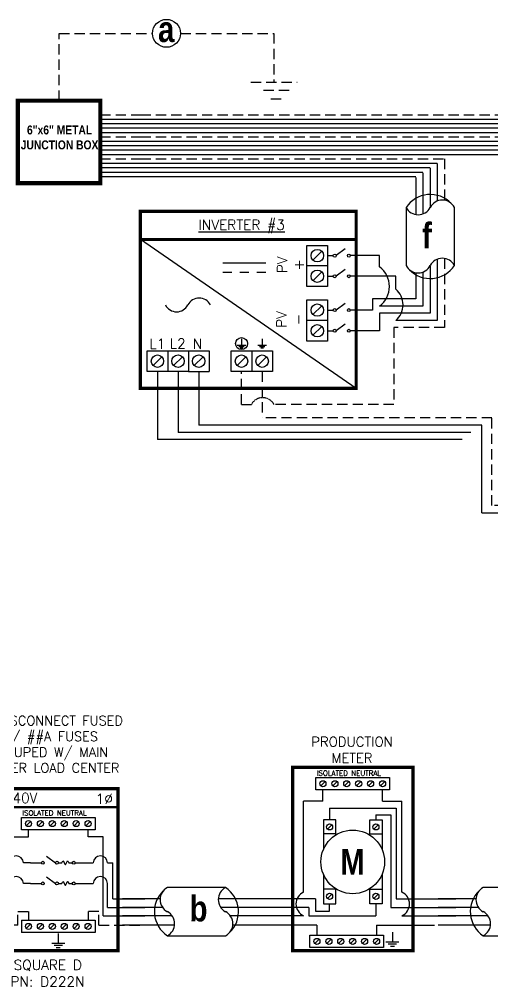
# Model space of a CAD drawing. Header units: feet. Extents: x 18740 to 19516, y 16033 to 16588.
# Drawn here: x 19077.2 to 19249.9, y 16234.6 to 16587.9 of the extents above; entities that cross this region are included whole.
import ezdxf

# ---------------------------------------------------------------- set-up
doc = ezdxf.new("R2010")
doc.units = ezdxf.units.FT
doc.header["$MEASUREMENT"] = 0
doc.linetypes.add('HIDDEN', pattern=[0.375, 0.25, -0.125])
for name, color, linetype in [('ONE LINE BLOCKS', 7, 'Continuous'), ('TABLES', 7, 'Continuous'), ('TEXT', 7, 'Continuous'), ('Z - TITLEBLOCK TXT', 7, 'Continuous')]:
    doc.layers.add(name, color=color, linetype=linetype)
doc.styles.add('ONE LINE TXT', font='techb___.ttf')
doc.styles.get("Standard").update_dxf_attribs({"font": 'simplex.shx'})

# ---------------------------------------------------------------- blocks, each defined once
blk = doc.blocks.new('M_METER PAN')
at = {"color": 253, "linetype": 'Continuous'}
for p, q in [((4.735, 8.023), (4.735, 8.748)), ((8.589, 8.023), (8.589, 8.748)), ((4.735, 8.023), (3.483, 8.023)), ((3.483, 2.136), (3.483, 8.023)), ((8.589, 8.023), (9.84, 8.023)), ((9.84, 2.136), (9.84, 8.023)), ((3.483, 0.611), (0, 0.611)), ((9.84, 0.611), (13.323, 0.611))]:
    blk.add_line(p, q, dxfattribs=at)
at = {"color": 7, "linetype": 'Continuous'}
for p, q in [((5.163, 7.563), (5.163, 6.819)), ((5.163, 7.563), (9.474, 7.563)), ((9.474, 7.563), (9.474, 1.711)), ((4.245, 1.711), (0, 1.711)), ((4.245, 1.711), (4.245, 0.898)), ((5.163, 0.898), (5.163, 1.37)), ((9.474, 1.711), (13.323, 1.711)), ((4.245, 0.898), (5.163, 0.898))]:
    blk.add_line(p, q, dxfattribs=at)
at = {"color": 10, "linetype": 'Continuous'}
for p, q in [((8.16, 7.142), (8.16, 6.819)), ((8.16, 7.142), (9.123, 7.142)), ((9.123, 7.142), (9.123, 1.149)), ((8.16, 1.37), (8.16, 0.611)), ((3.832, 1.149), (0, 1.149)), ((3.832, 1.149), (3.832, 0.611)), ((9.123, 1.149), (13.323, 1.149)), ((3.832, 0.611), (8.16, 0.611))]:
    blk.add_line(p, q, dxfattribs=at)
at = {"color": 1, "linetype": 'Continuous'}
for p, q in [((5.565, 5.899), (4.761, 5.899)), ((7.758, 5.899), (8.562, 5.899)), ((5.565, 2.326), (4.761, 2.326)), ((7.758, 2.326), (8.562, 2.326))]:
    blk.add_line(p, q, dxfattribs=at)
at = {"color": 253, "linetype": 'Continuous'}
for centre, start, end in [((3.823, 1.374), 113.9997, 246.0003), ((9.5, 1.374), 293.9997, 66.0003)]:
    blk.add_arc(centre, 0.835, start, end, dxfattribs=at)
at = {"layer": 'ONE LINE BLOCKS', "lineweight": 50, "const_width": 0.21}
blk.add_lwpolyline([(2.772, -1.647), (2.772, 10.216), (10.552, 10.216), (10.552, -1.647)], close=True, dxfattribs=at)
at = {"layer": 'TEXT', "color": 92, "linetype": 'HIDDEN', "ltscale": 15}
for p, q in [((4.347, 0), (0, 0)), ((4.347, 0), (4.347, -0.649)), ((8.201, 0), (8.201, -0.649)), ((8.201, 0), (13.323, 0))]:
    blk.add_line(p, q, dxfattribs=at)
at = {"layer": 'TEXT', "color": 92, "linetype": 'Continuous', "flags": 128}
for points in [[(9.228, -0.457), (9.227, -1.078)], [(8.812, -1.078), (9.642, -1.078)], [(9.498, -1.231), (8.956, -1.231)], [(9.354, -1.385), (9.1, -1.385)]]:
    blk.add_lwpolyline(points, dxfattribs=at)
at = {"layer": 'TEXT', "linetype": 'Continuous'}
blk.add_circle((6.662, 4.095), 2.059, dxfattribs=at)
at = {"layer": 'Z - TITLEBLOCK TXT', "color": 1, "linetype": 'Continuous'}
for p, q in [((4.275, 8.748), (4.275, 9.552)), ((4.275, 9.552), (9.049, 9.552)), ((9.049, 9.552), (9.049, 8.748)), ((9.049, 8.748), (4.275, 8.748)), ((4.761, 6.819), (4.761, 4.888)), ((5.565, 6.819), (4.761, 6.819)), ((5.565, 5.838), (5.565, 6.819)), ((7.758, 5.838), (7.758, 6.819)), ((7.758, 6.819), (8.562, 6.819)), ((8.562, 6.819), (8.562, 4.888)), ((4.761, 3.301), (4.761, 1.37)), ((8.562, 3.301), (8.562, 1.37)), ((5.565, 1.37), (5.565, 2.351)), ((7.758, 1.37), (7.758, 2.351)), ((4.761, 1.37), (5.565, 1.37)), ((8.562, 1.37), (7.758, 1.37)), ((3.887, -1.453), (3.887, -0.649)), ((3.887, -0.649), (8.661, -0.649)), ((8.661, -0.649), (8.661, -1.453)), ((8.661, -1.453), (3.887, -1.453))]:
    blk.add_line(p, q, dxfattribs=at)
at = {"layer": 'Z - TITLEBLOCK TXT', "color": 4, "linetype": 'Continuous'}
for p, q in [((4.874, 9.29), (4.596, 9.011)), ((5.645, 9.29), (5.366, 9.011)), ((6.416, 9.29), (6.137, 9.011)), ((7.186, 9.29), (6.908, 9.011)), ((7.957, 9.29), (7.679, 9.011)), ((8.728, 9.29), (8.449, 9.011)), ((5.303, 6.499), (5.024, 6.22)), ((8.299, 6.499), (8.021, 6.22)), ((5.303, 2.005), (5.024, 1.727)), ((8.299, 2.005), (8.021, 1.727)), ((4.486, -0.912), (4.208, -1.19)), ((5.257, -0.912), (4.978, -1.19)), ((6.028, -0.912), (5.749, -1.19)), ((6.798, -0.912), (6.52, -1.19)), ((7.569, -0.912), (7.291, -1.19)), ((8.34, -0.912), (8.061, -1.19))]:
    blk.add_line(p, q, dxfattribs=at)
for centre in [(4.735, 9.15), (5.506, 9.15), (6.276, 9.15), (7.047, 9.15), (7.818, 9.15), (8.589, 9.15), (5.163, 6.359), (8.16, 6.359), (5.163, 1.866), (8.16, 1.866), (4.347, -1.051), (5.118, -1.051), (5.888, -1.051), (6.659, -1.051), (7.43, -1.051), (8.201, -1.051)]:
    blk.add_circle(centre, 0.197, dxfattribs=at)
at = {"layer": 'TABLES', "color": 4, "linetype": 'Continuous'}
blk.add_text('ISOLATED NEUTRAL', height=0.33207, dxfattribs=at).set_placement((4.339, 9.669))
at = {"layer": 'TEXT', "color": 1, "insert": (6.613, 11.342), "char_height": 0.62775, "attachment_point": 5}
blk.add_mtext_dynamic_manual_height_columns('PRODUCTION METER', width=1.32031, gutter_width=7.17, heights=[0], dxfattribs=at)
at = {"layer": 'Z - TITLEBLOCK TXT', "color": 253, "linetype": 'Continuous', "style": 'ONE LINE TXT'}
blk.add_text('M', height=1.662, dxfattribs=at).set_placement((5.854, 3.259))
blk = doc.blocks.new('*U21')
at = {"color": 0}
blk.add_blockref('M_METER PAN', (0, 0), dxfattribs=at)
blk = doc.blocks.new('M_MAIN DISCONNECT')
at = {"color": 253, "linetype": 'Continuous'}
for p, q in [((10.94, -17.67), (10.94, -15.06)), ((32.69, -17.67), (32.69, -15.06)), ((5.45, -46.43), (5.45, -17.67)), ((5.45, -17.67), (10.94, -17.67)), ((38.18, -17.67), (32.69, -17.67)), ((38.18, -46.43), (38.18, -17.67)), ((5.45, -46.43), (-9.78, -46.43)), ((38.18, -46.43), (53.41, -46.43))]:
    blk.add_line(p, q, dxfattribs=at)
at = {"color": 7, "linetype": 'Continuous'}
for p, q in [((1.95, -40.22), (1.95, -27.1)), ((3.81, -27.1), (1.95, -27.1)), ((11.72, -27.1), (9.09, -27.1)), ((31.91, -27.1), (34.54, -27.1)), ((39.82, -27.1), (41.69, -27.1)), ((41.69, -40.22), (41.69, -27.1)), ((1.95, -40.22), (-9.78, -40.22)), ((41.69, -40.22), (53.41, -40.22))]:
    blk.add_line(p, q, dxfattribs=at)
at = {"color": 1, "linetype": 'Continuous'}
for p, q in [((21.88, -27.1), (23.12, -27.1)), ((25.67, -27.11), (26.91, -27.11)), ((21.88, -34.64), (23.12, -34.64)), ((25.67, -34.64), (26.91, -34.64))]:
    blk.add_line(p, q, dxfattribs=at)
at = {"color": 10, "linetype": 'Continuous'}
for p, q in [((3.81, -43.39), (3.81, -34.64)), ((11.72, -34.64), (9.09, -34.64)), ((31.91, -34.64), (34.54, -34.64)), ((39.82, -43.39), (39.82, -34.64)), ((3.81, -43.39), (-9.78, -43.39)), ((39.82, -43.39), (53.41, -43.39))]:
    blk.add_line(p, q, dxfattribs=at)
at = {"color": 7, "linetype": 'Continuous'}
for centre in [(6.45, -27.26), (37.18, -27.26)]:
    blk.add_arc(centre, 2.64, 3.2819, 176.7181, dxfattribs=at)
at = {"color": 10, "linetype": 'Continuous'}
for centre in [(6.45, -34.79), (37.18, -34.79)]:
    blk.add_arc(centre, 2.64, 3.2819, 176.7181, dxfattribs=at)
at = {"color": 1, "linetype": 'Continuous'}
for points in [[(23.12, -27.1), (23.5, -26.34), (24.4, -27.87), (25.22, -26.34), (25.67, -27.11)], [(23.12, -34.64), (23.5, -33.88), (24.4, -35.4), (25.22, -33.88), (25.67, -34.64)]]:
    blk.add_spline(points, degree=3, dxfattribs=at)
at = {"layer": 'ONE LINE BLOCKS', "lineweight": 50}
blk.add_line((0, -6.77), (43.61, -6.77), dxfattribs=at)
at = {"layer": 'ONE LINE BLOCKS', "lineweight": 50, "const_width": 1.19}
blk.add_lwpolyline([(0, -59.17), (0, 0), (43.61, 0), (43.61, -59.17)], close=True, dxfattribs=at)
at = {"layer": 'TEXT', "color": 92, "linetype": 'HIDDEN', "ltscale": 15}
for p, q in [((7.03, -49.88), (7.03, -44.94)), ((7.03, -44.94), (10.94, -44.94)), ((10.94, -44.94), (10.94, -48.08)), ((36.6, -44.94), (32.69, -44.94)), ((32.69, -44.94), (32.69, -48.08)), ((36.6, -49.88), (36.6, -44.94)), ((7.03, -49.88), (-9.78, -49.88)), ((36.6, -49.88), (53.41, -49.88))]:
    blk.add_line(p, q, dxfattribs=at)
at = {"layer": 'TEXT', "color": 92, "linetype": 'Continuous', "flags": 128}
for points in [[(21.82, -52.94), (21.82, -56.44)], [(19.48, -56.44), (24.16, -56.44)], [(23.35, -57.31), (20.29, -57.31)], [(22.53, -58.18), (21.1, -58.18)]]:
    blk.add_lwpolyline(points, dxfattribs=at)
at = {"layer": 'Z - TITLEBLOCK TXT', "color": 1, "linetype": 'Continuous'}
for p, q in [((8.34, -15.06), (8.34, -10.52)), ((8.34, -10.52), (35.29, -10.52)), ((35.29, -10.52), (35.29, -15.06)), ((35.29, -15.06), (8.34, -15.06)), ((17.54, -24.65), (20.8, -27.1)), ((11.72, -27.1), (15.64, -27.1)), ((27.99, -27.11), (31.91, -27.11)), ((11.72, -34.64), (15.64, -34.64)), ((17.54, -32.19), (20.8, -34.63)), ((27.99, -34.64), (31.91, -34.64)), ((8.34, -48.08), (35.29, -48.08)), ((8.34, -48.08), (8.34, -52.62)), ((35.29, -48.08), (35.29, -52.62)), ((35.29, -52.62), (8.34, -52.62))]:
    blk.add_line(p, q, dxfattribs=at)
at = {"layer": 'Z - TITLEBLOCK TXT', "color": 4, "linetype": 'Continuous'}
for p, q in [((11.73, -12), (10.15, -13.58)), ((16.08, -12), (14.5, -13.58)), ((20.43, -12), (18.86, -13.58)), ((24.78, -12), (23.21, -13.58)), ((29.13, -12), (27.56, -13.58)), ((33.48, -12), (31.91, -13.58)), ((11.73, -49.56), (10.15, -51.13)), ((16.08, -49.56), (14.5, -51.13)), ((20.43, -49.56), (18.86, -51.13)), ((24.78, -49.56), (23.21, -51.13)), ((29.13, -49.56), (27.56, -51.13)), ((33.48, -49.56), (31.91, -51.13))]:
    blk.add_line(p, q, dxfattribs=at)
for centre in [(10.94, -12.79), (15.29, -12.79), (19.64, -12.79), (23.99, -12.79), (28.34, -12.79), (32.69, -12.79), (10.94, -50.35), (15.29, -50.35), (19.64, -50.35), (23.99, -50.35), (28.34, -50.35), (32.69, -50.35)]:
    blk.add_circle(centre, 1.11, dxfattribs=at)
at = {"layer": 'Z - TITLEBLOCK TXT', "color": 1, "linetype": 'Continuous'}
for centre in [(16.18, -27.1), (21.34, -27.1), (27.45, -27.11), (16.18, -34.64), (21.34, -34.64), (27.45, -34.64)]:
    blk.add_circle(centre, 0.541, dxfattribs=at)
at = {"layer": 'TABLES', "color": 4, "linetype": 'Continuous'}
blk.add_text('ISOLATED NEUTRAL', height=1.8743, dxfattribs=at).set_placement((8.7, -9.86))
at = {"layer": 'TEXT', "color": 1}
for s, width, gutter_width, heights, insert, char_height, attachment_point in [('\\A1;\\pi4.1167;60A DISCONNECT FUSED \\P\\pi16.454;W/ ##A FUSES\\P\\pi11.355;GROUPED W/ MAIN \\P\\pi4.9392;BREAKER LOAD CENTER', 71.8931, 92.23, [24.13], (-15.26, 26.55), 3.4544, 1), ('240V', 0.1481, 0.75, [0], (8.07, -3.44), 3.658, 5), ('1∅', 0.1481, 0.75, [0], (38.63, -3.74), 3.658, 5), ('\\A1;\\pi3.6942,t21.982;SQUARE D\\P\\pi2.5621,t20.85;PN: D222N', 35.0816, 28.88, [13.54], (1.84, -62.59), 3.6576, 1)]:
    blk.add_mtext_dynamic_manual_height_columns(s, width=width, gutter_width=gutter_width, heights=heights, dxfattribs=dict(at, insert=insert, char_height=char_height, attachment_point=attachment_point))
blk = doc.blocks.new('*U20')
blk.add_blockref('M_MAIN DISCONNECT', (0, 0))
blk = doc.blocks.new('*U10')
at = {"color": 7, "linetype": 'Continuous'}
for p, q in [((6.669, 2.433), (2.905, 2.433)), ((2.435, 1.711), (0, 1.711)), ((9.575, 1.711), (6.199, 1.711)), ((2.905, -0.69), (6.669, -0.69))]:
    blk.add_line(p, q, dxfattribs=at)
at = {"color": 10, "linetype": 'Continuous'}
for p, q in [((2.591, 1.149), (0, 1.149)), ((9.575, 1.149), (6.355, 1.149))]:
    blk.add_line(p, q, dxfattribs=at)
at = {"color": 253, "linetype": 'Continuous'}
for p, q in [((3.208, 0.611), (0, 0.611)), ((9.575, 0.611), (6.972, 0.611))]:
    blk.add_line(p, q, dxfattribs=at)
at = {"color": 7, "linetype": 'Continuous'}
for centre, start, end in [((3.942, 0.872), 133.97324, 236.42648), ((5.633, 0.872), 313.97324, 56.42648)]:
    blk.add_arc(centre, 1.874, start, end, dxfattribs=at)
at = {"layer": 'TEXT', "color": 92, "linetype": 'HIDDEN', "ltscale": 15}
for p, q in [((3.373, 0), (0, 0)), ((9.575, 0), (7.137, 0))]:
    blk.add_line(p, q, dxfattribs=at)
at = {"layer": 'Z - TITLEBLOCK TXT', "linetype": 'Continuous'}
for centre, start, end in [((3.315, 1.653), 117.66392, 242.33608), ((7.078, 1.653), 117.66392, 242.33608), ((2.496, 0.091), 297.66392, 62.33608), ((6.26, 0.091), 297.66392, 62.33608)]:
    blk.add_arc(centre, 0.882, start, end, dxfattribs=at)

msp = doc.modelspace()

# ---------------------------------------------------------------- linework, layer by layer
at = {"color": 7, "linetype": 'Continuous'}
for p, q in [((19106.72, 16551.45), (19121.36, 16551.45)), ((19121.36, 16551.45), (19488.61, 16551.45)), ((19106.72, 16548.23), (19121.36, 16548.23)), ((19121.36, 16548.23), (19483.37, 16548.23)), ((19106.72, 16543.41), (19121.36, 16543.41)), ((19121.36, 16543.41), (19359.18, 16543.41)), ((19106.72, 16540.2), (19121.36, 16540.2)), ((19121.36, 16540.2), (19353.93, 16540.19)), ((19106.72, 16535.37), (19121.36, 16535.36)), ((19121.36, 16535.37), (19229.75, 16535.36)), ((19229.75, 16535.28), (19229.75, 16521.53)), ((19106.72, 16532.15), (19121.36, 16532.15)), ((19121.36, 16532.15), (19224.5, 16532.15)), ((19224.5, 16531.89), (19224.5, 16516.86)), ((19218.37, 16519.21), (19218.37, 16497.97)), ((19235.99, 16497.97), (19235.99, 16519.21)), ((19208.62, 16501.6), (19197.99, 16501.6)), ((19208.62, 16497.5), (19208.62, 16501.6)), ((19229.75, 16500.28), (19229.75, 16477.95)), ((19214.58, 16494.07), (19197.99, 16494.07)), ((19214.58, 16489.35), (19214.58, 16494.07)), ((19224.5, 16495.61), (19224.5, 16483.19)), ((19224.5, 16483.19), (19208.62, 16483.19)), ((19229.75, 16477.95), (19214.58, 16477.95)), ((19127.58, 16459.28), (19127.58, 16434.42)), ((19238.77, 16434.42), (19127.58, 16434.42))]:
    msp.add_line(p, q, dxfattribs=at)
at = {"color": 253, "linetype": 'Continuous'}
for p, q in [((19106.72, 16549.84), (19121.36, 16549.84)), ((19121.36, 16549.84), (19485.99, 16549.84)), ((19106.72, 16546.62), (19121.36, 16546.62)), ((19121.36, 16546.62), (19480.74, 16546.62)), ((19106.72, 16541.8), (19121.36, 16541.8)), ((19106.72, 16538.58), (19121.36, 16538.58)), ((19121.36, 16541.8), (19356.56, 16541.8)), ((19121.36, 16538.58), (19351.31, 16538.58)), ((19106.72, 16533.76), (19121.36, 16533.76)), ((19121.36, 16533.76), (19227.12, 16533.75)), ((19227.12, 16533.59), (19227.12, 16519.11)), ((19106.72, 16530.54), (19121.36, 16530.54)), ((19121.36, 16530.54), (19221.88, 16530.54)), ((19221.88, 16530.2), (19221.88, 16516.63)), ((19227.12, 16497.87), (19227.12, 16480.57)), ((19221.88, 16495.38), (19221.88, 16485.81)), ((19221.88, 16485.81), (19206.04, 16485.81)), ((19206.04, 16485.81), (19206.04, 16481.71)), ((19206.04, 16481.71), (19197.99, 16481.71)), ((19227.12, 16480.57), (19208.66, 16480.57)), ((19208.66, 16480.57), (19208.66, 16474.17)), ((19208.66, 16474.17), (19197.99, 16474.17)), ((19142.64, 16459.28), (19142.64, 16439.68)), ((19246.05, 16439.68), (19142.64, 16439.68)), ((19246.05, 16407.69), (19246.05, 16439.68)), ((19246.05, 16407.69), (19428.66, 16407.69))]:
    msp.add_line(p, q, dxfattribs=at)
at = {"color": 10, "linetype": 'Continuous'}
for p in [(19135.11, 16459.28), (19241.99, 16437.05)]:
    msp.add_line(p, (19135.11, 16437.05), dxfattribs=at)
at = {"color": 7, "linetype": 'Continuous'}
msp.add_circle((19130.89, 16582.8), 5.11, dxfattribs=at)
for centre, start, end in [((19227.18, 16513.36), 43.9732, 146.4265), ((19227.18, 16503.82), 223.9732, 326.4265)]:
    msp.add_arc(centre, 10.58, start, end, dxfattribs=at)
at = {"layer": 'ONE LINE BLOCKS', "lineweight": 50}
for points, const_width in [([(19106.72, 16528.1), (19076.62, 16528.1), (19076.62, 16558.21), (19106.72, 16558.21)], 1.53), ([(19121.36, 16453.11), (19121.36, 16517.77), (19200.13, 16517.77), (19200.13, 16453.11)], 1.19), ([(19121.36, 16507.49), (19121.36, 16517.77), (19200.13, 16517.77), (19200.13, 16507.49)], 1.19)]:
    msp.add_lwpolyline(points, close=True, dxfattribs=dict(at, const_width=const_width))
at = {"layer": 'TEXT', "color": 92, "linetype": 'HIDDEN', "ltscale": 15}
for p, q in [((19091.67, 16558.21), (19091.67, 16582.8)), ((19091.67, 16582.8), (19125.78, 16582.8)), ((19136.01, 16582.8), (19170.12, 16582.8)), ((19170.12, 16582.8), (19170.12, 16565.01)), ((19106.72, 16553.05), (19121.36, 16553.05)), ((19121.36, 16553.05), (19491.23, 16553.05)), ((19106.72, 16545.02), (19121.36, 16545.02)), ((19121.36, 16545.02), (19361.8, 16545.02)), ((19106.72, 16536.97), (19121.36, 16536.97)), ((19121.36, 16536.97), (19232.37, 16536.97)), ((19232.37, 16536.97), (19232.37, 16521.82)), ((19232.37, 16500.57), (19232.37, 16475.33)), ((19232.37, 16475.33), (19213.86, 16475.33)), ((19213.86, 16475.33), (19213.86, 16447.24)), ((19158.28, 16447.24), (19158.28, 16459.28)), ((19165.82, 16459.28), (19165.82, 16442.31)), ((19158.28, 16447.24), (19161.88, 16447.24)), ((19213.86, 16447.24), (19170.12, 16447.24)), ((19249.69, 16442.31), (19165.82, 16442.31)), ((19249.69, 16410.32), (19249.69, 16442.31)), ((19428.74, 16410.32), (19249.69, 16410.32))]:
    msp.add_line(p, q, dxfattribs=at)
at = {"layer": 'TEXT', "color": 92, "linetype": 'HIDDEN', "ltscale": 15, "flags": 128}
for points in [[(19161.64, 16565.01), (19178.6, 16565.01)], [(19175.66, 16561.87), (19164.58, 16561.87)], [(19172.72, 16558.73), (19167.51, 16558.73)]]:
    msp.add_lwpolyline(points, dxfattribs=at)
at = {"layer": 'TEXT', "color": 92, "linetype": 'Continuous', "flags": 128}
for points in [[(19158.28, 16471.22), (19158.28, 16468.92)], [(19165.82, 16471.22), (19165.82, 16468.92)], [(19156.74, 16468.92), (19159.82, 16468.92)], [(19159.28, 16468.35), (19157.28, 16468.35)], [(19164.28, 16468.92), (19167.35, 16468.92)], [(19166.82, 16468.35), (19164.81, 16468.35)]]:
    msp.add_lwpolyline(points, dxfattribs=at)
at = {"layer": 'TEXT', "color": 92, "linetype": 'HIDDEN', "flags": 128}
for points in [[(19158.75, 16467.78), (19157.81, 16467.78)], [(19166.29, 16467.78), (19165.34, 16467.78)]]:
    msp.add_lwpolyline(points, dxfattribs=at)
at = {"layer": 'TEXT', "color": 92, "linetype": 'Continuous'}
msp.add_circle((19158.28, 16469.48), 2.17, dxfattribs=at)
at = {"layer": 'TEXT', "color": 92, "linetype": 'HIDDEN', "ltscale": 0.3}
msp.add_arc((19166, 16445.08), 4.65, 27.6639, 152.3361, dxfattribs=at)
at = {"layer": 'Z - TITLEBLOCK TXT', "color": 7, "linetype": 'Continuous'}
for p, q in [((19200.13, 16453.11), (19121.36, 16507.49)), ((19167.18, 16498.88), (19151.42, 16498.88)), ((19154.71, 16495.47), (19151.42, 16495.47)), ((19160.95, 16495.47), (19157.65, 16495.47)), ((19167.18, 16495.47), (19163.89, 16495.47))]:
    msp.add_line(p, q, dxfattribs=at)
at = {"layer": 'Z - TITLEBLOCK TXT', "color": 1, "linetype": 'Continuous'}
for p, q in [((19182.17, 16490.3), (19182.17, 16505.37)), ((19182.17, 16505.37), (19189.71, 16505.37)), ((19182.17, 16490.3), (19182.17, 16505.37)), ((19189.71, 16505.37), (19189.71, 16490.3)), ((19189.71, 16505.37), (19189.71, 16497.84)), ((19196.14, 16504.06), (19192.87, 16501.62)), ((19189.71, 16501.6), (19191.75, 16501.6)), ((19189.71, 16497.84), (19182.17, 16497.84)), ((19196.14, 16496.53), (19192.87, 16494.09)), ((19189.71, 16494.07), (19191.75, 16494.07)), ((19189.71, 16490.3), (19182.17, 16490.3)), ((19182.17, 16470.4), (19182.17, 16485.47)), ((19182.17, 16485.47), (19189.71, 16485.47)), ((19189.71, 16485.47), (19189.71, 16477.94)), ((19196.14, 16484.17), (19192.87, 16481.72)), ((19189.71, 16481.71), (19191.75, 16481.71)), ((19189.71, 16477.94), (19182.17, 16477.94)), ((19189.71, 16477.94), (19189.71, 16470.4)), ((19196.14, 16476.63), (19192.87, 16474.19)), ((19189.71, 16474.17), (19191.75, 16474.17)), ((19189.71, 16470.4), (19182.17, 16470.4)), ((19123.81, 16466.81), (19138.88, 16466.81)), ((19123.81, 16459.28), (19123.81, 16466.81)), ((19123.81, 16466.81), (19131.34, 16466.81)), ((19131.34, 16466.81), (19131.34, 16459.28)), ((19138.88, 16466.81), (19138.88, 16459.28)), ((19138.88, 16466.81), (19146.41, 16466.81)), ((19146.41, 16466.81), (19146.41, 16459.28)), ((19154.51, 16466.81), (19169.58, 16466.81)), ((19154.51, 16459.28), (19154.51, 16466.81)), ((19154.51, 16466.81), (19162.05, 16466.81)), ((19162.05, 16466.81), (19162.05, 16459.28)), ((19169.58, 16466.81), (19169.58, 16459.28)), ((19138.88, 16459.28), (19123.81, 16459.28)), ((19138.88, 16459.28), (19146.41, 16459.28)), ((19169.58, 16459.28), (19154.51, 16459.28))]:
    msp.add_line(p, q, dxfattribs=at)
at = {"layer": 'Z - TITLEBLOCK TXT', "color": 4, "linetype": 'Continuous'}
for p, q in [((19187.55, 16503.21), (19184.33, 16500)), ((19187.55, 16495.67), (19184.33, 16492.46)), ((19187.55, 16483.31), (19184.33, 16480.1)), ((19187.55, 16475.78), (19184.33, 16472.56)), ((19129.18, 16464.65), (19125.97, 16461.44)), ((19136.72, 16464.65), (19133.5, 16461.44)), ((19144.25, 16464.65), (19141.04, 16461.44)), ((19159.89, 16464.65), (19156.68, 16461.44)), ((19167.42, 16464.65), (19164.21, 16461.44))]:
    msp.add_line(p, q, dxfattribs=at)
for centre in [(19185.94, 16501.6), (19185.94, 16494.07), (19185.94, 16481.71), (19185.94, 16474.17), (19127.58, 16463.05), (19135.11, 16463.05), (19142.64, 16463.05), (19158.28, 16463.05), (19165.82, 16463.05)]:
    msp.add_circle(centre, 2.27, dxfattribs=at)
at = {"layer": 'Z - TITLEBLOCK TXT', "color": 1, "linetype": 'Continuous'}
for centre in [(19192.29, 16501.6), (19197.45, 16501.6), (19192.29, 16494.07), (19197.45, 16494.07), (19192.29, 16481.71), (19197.45, 16481.71), (19192.29, 16474.17), (19197.45, 16474.17)]:
    msp.add_circle(centre, 0.541, dxfattribs=at)
at = {"layer": 'Z - TITLEBLOCK TXT', "linetype": 'Continuous'}
for centre, radius, start, end in [((19231.59, 16516.9), 4.98, 27.6639, 152.3361), ((19222.77, 16521.52), 4.98, 207.6639, 332.3361), ((19231.59, 16495.66), 4.98, 27.6639, 152.3361), ((19203.49, 16490.34), 8.8, 305.6505, 54.3495), ((19222.77, 16500.28), 4.98, 207.6639, 332.3361), ((19209.81, 16483.65), 7.43, 309.9338, 50.0662), ((19142.83, 16481.43), 4.65, 27.6639, 152.3361), ((19134.59, 16485.74), 4.65, 207.6639, 332.3361)]:
    msp.add_arc(centre, radius, start, end, dxfattribs=at)

# ---------------------------------------------------------------- block references
msp.add_blockref('*U20', (19069.57, 16306.95))
at = {"color": 155, "true_color": 0x647190, "xscale": 5.644441731736358, "yscale": 5.644441731736358, "zscale": 5.644441731736358}
for name, p in [('*U21', (19161.27, 16257.07)), ('*U10', (19114.8, 16257.07)), ('*U10', (19230.11, 16257.07))]:
    msp.add_blockref(name, p, dxfattribs=at)

# ---------------------------------------------------------------- texts
at = {"layer": 'ONE LINE BLOCKS', "color": 1, "linetype": 'Continuous', "insert": (19091.85, 16549.16), "char_height": 3.2756, "width": 28.3929, "attachment_point": 2, "style": 'ONE LINE TXT'}
msp.add_mtext('6"x6" METAL JUNCTION BOX  ', dxfattribs=at)
at = {"layer": 'TABLES', "color": 1, "linetype": 'Continuous'}
msp.add_text('%%UINVERTER #3', height=3.6576, dxfattribs=at).set_placement((19142.57, 16511.03))
at = {"layer": 'TEXT', "color": 1, "char_height": 3.658, "attachment_point": 5, "rotation": 90}
for s, width, insert in [('PV +', 2.8378, (19176.11, 16498.24)), ('PV -', 2.8013, (19175.88, 16478.27))]:
    msp.add_mtext_dynamic_manual_height_columns(s, width=width, gutter_width=0.75, heights=[0], dxfattribs=dict(at, insert=insert))
at = {"layer": 'TEXT', "color": 1, "attachment_point": 5}
for s, insert, char_height in [('L1', (19127.52, 16469.45), 3.658), ('L2', (19134.98, 16469.48), 3.658), ('N', (19142.23, 16469.43), 3.66)]:
    msp.add_mtext_dynamic_manual_height_columns(s, width=0.1481, gutter_width=0.75, heights=[0], dxfattribs=dict(at, insert=insert, char_height=char_height))
at = {"layer": 'Z - TITLEBLOCK TXT', "color": 1, "linetype": 'Continuous', "char_height": 9.3833, "attachment_point": 1, "style": 'ONE LINE TXT'}
for s, insert in [('{\\W1;\\C256;a}', (19127.79, 16588.99)), ('{\\W1;\\C256;f}', (19224.16, 16513.62)), ('{\\W1;\\C256;b}', (19139.29, 16267.83))]:
    msp.add_mtext_dynamic_manual_height_columns(s, width=0.1385, gutter_width=2.13, heights=[0], dxfattribs=dict(at, insert=insert))

doc.saveas('drawing.dxf')
